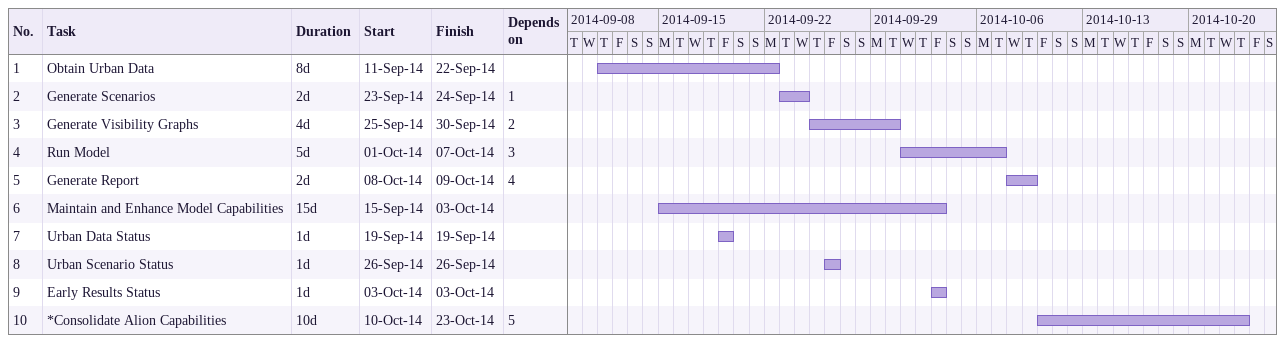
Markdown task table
| ID | Task | Duration | Start | Finish | Predecessors |
|---|---|---|---|---|---|
| 1 | Obtain Urban Data | 8d | 2014-09-11 | 2014-09-22 |  |
| 2 | Generate Scenarios | 2d | 2014-09-23 | 2014-09-24 | 1 |
| 3 | Generate Visibility Graphs | 4d | 2014-09-25 | 2014-09-30 | 2 |
| 4 | Run Model | 5d | 2014-10-01 | 2014-10-07 | 3 |
| 5 | Generate Report | 2d | 2014-10-08 | 2014-10-09 | 4 |
| 6 | Maintain and Enhance Model Capabilities | 15d | 2014-09-15 | 2014-10-03 |  |
| 7 | Urban Data Status | 1d | 2014-09-19 | 2014-09-19 |  |
| 8 | Urban Scenario Status | 1d | 2014-09-26 | 2014-09-26 |  |
| 9 | Early Results Status | 1d | 2014-10-03 | 2014-10-03 |  |
| 10 | *Consolidate Alion Capabilities | 10d | 2014-10-10 | 2014-10-23 | 5 |
